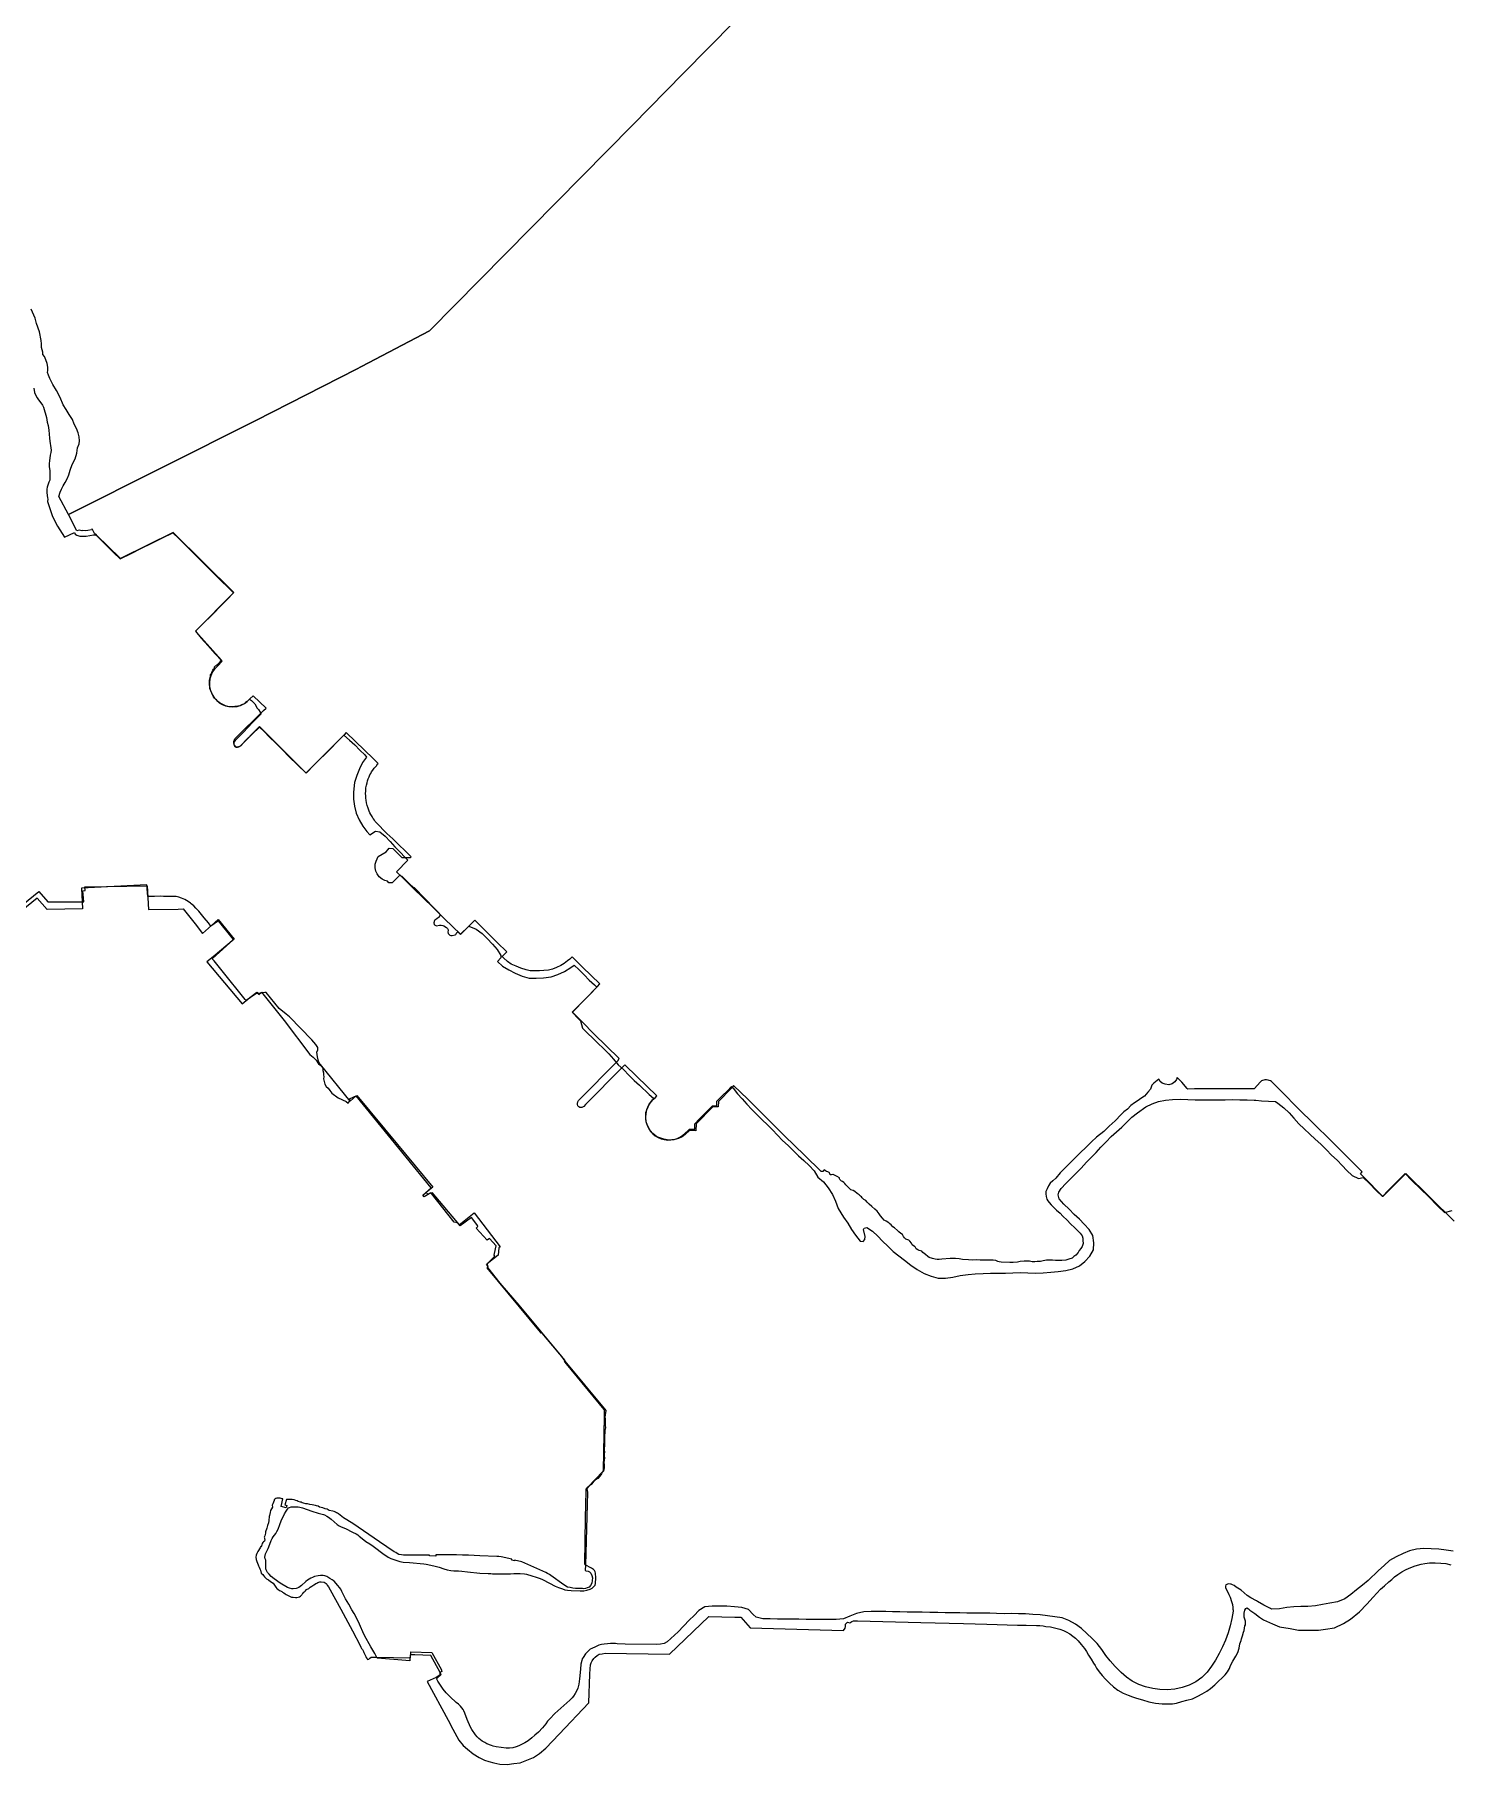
# Model space of a CAD drawing. Extents: x 0 to 800, y 146 to 730.
# Drawn here: x 420.9 to 466.1, y 493.8 to 549 of the extents above; entities that cross this region are included whole.
import ezdxf

# ---------------------------------------------------------------- set-up
doc = ezdxf.new("R2010")
doc.units = 0
doc.layers.get('0').update_dxf_attribs({"linetype": 'CONTINUOUS'})

msp = doc.modelspace()

# ---------------------------------------------------------------- linework, layer by layer
at = {"color": 1}
for points in [[(443.203125, 549.409375), (441.578125, 547.7625), (439.959375, 546.11875), (438.34375, 544.478125), (436.715625, 542.828125), (435.09375, 541.184375), (433.484375, 539.55), (431.3125, 538.415625), (431.15625, 538.33125), (427.94375, 536.6875), (421.9625, 533.69375), (421.6625, 534.26875)], [(466.178125, 511.14375), (464.6375, 512.66875), (463.90625, 511.9375), (463.2875, 512.55625), (463.1875, 512.653125), (463.240625, 512.71875), (462.84375, 513.125), (462.246875, 513.715625), (461.7, 514.246875), (461.209375, 514.734375), (460.665625, 515.284375), (460.353125, 515.6), (460.315625, 515.621875), (460.278125, 515.63125), (460.246875, 515.64375), (460.190625, 515.653125), (460.14375, 515.65), (460.103125, 515.64375), (460.059375, 515.634375), (460.028125, 515.621875), (460, 515.590625), (459.79375, 515.36875), (459.021875, 515.36875), (458.590625, 515.365625), (457.890625, 515.365625), (457.684375, 515.35625), (457.659375, 515.378125), (457.490625, 515.584375), (457.3375, 515.734375), (457.321875, 515.6625), (457.265625, 515.5875), (457.18125, 515.525), (457.071875, 515.496875), (456.959375, 515.515625), (456.8625, 515.546875), (456.796875, 515.60625), (456.759375, 515.678125), (456.6, 515.54375), (456.5375, 515.48125), (456.4875, 515.35625), (456.409375, 515.25625), (456.296875, 515.134375), (456.1875, 515.059375), (456.096875, 514.990625), (455.98125, 514.921875), (455.865625, 514.83125), (455.7625, 514.71875), (455.64375, 514.63125), (455.55, 514.54375), (455.3625, 514.35), (455.175, 514.171875), (455, 514.009375), (454.771875, 513.821875), (454.609375, 513.671875), (454.440625, 513.509375), (454.25, 513.321875), (454.0375, 513.1125), (453.75625, 512.83125), (453.6125, 512.690625), (453.465625, 512.51875), (453.371875, 512.4375), (453.290625, 512.359375), (453.2375, 512.275), (453.19375, 512.178125), (453.15, 512.096875), (453.15, 512.021875), (453.1625, 511.928125), (453.1875, 511.846875), (453.215625, 511.790625), (453.253125, 511.7375), (453.31875, 511.6625), (453.371875, 511.615625), (453.496875, 511.5), (453.609375, 511.396875), (453.69375, 511.303125), (453.828125, 511.178125), (453.94375, 511.059375), (454.078125, 510.934375), (454.165625, 510.85), (454.246875, 510.7625), (454.30625, 510.678125), (454.33125, 510.60625), (454.334375, 510.53125), (454.346875, 510.434375), (454.315625, 510.334375), (454.265625, 510.275), (454.2125, 510.209375), (454.18125, 510.14375), (454.10625, 510.065625), (454.046875, 510.01875), (453.990625, 509.9625), (453.884375, 509.9375), (453.784375, 509.90625), (453.6625, 509.890625), (453.5625, 509.8875), (453.45625, 509.890625), (453.36875, 509.896875), (453.28125, 509.9), (453.175, 509.896875), (453.06875, 509.88125), (452.984375, 509.8625), (452.878125, 509.859375), (452.8, 509.846875), (452.7125, 509.853125), (452.634375, 509.865625), (452.54375, 509.871875), (452.45625, 509.86875), (452.3375, 509.8625), (452.25, 509.840625), (452.1125, 509.83125), (452.003125, 509.821875), (451.73125, 509.840625), (451.665625, 509.85), (451.625, 509.8625), (451.553125, 509.890625), (451.475, 509.90625), (451.290625, 509.90625), (451.159375, 509.9), (451.059375, 509.9), (450.94375, 509.909375), (450.8125, 509.90625), (450.68125, 509.915625), (450.490625, 509.91875), (450.390625, 509.94375), (450.265625, 509.953125), (450.103125, 509.953125), (449.828125, 509.928125), (449.746875, 509.91875), (449.68125, 509.91875), (449.615625, 509.934375), (449.53125, 509.953125), (449.43125, 509.984375), (449.384375, 510.01875), (449.309375, 510.078125), (449.265625, 510.1125), (449.221875, 510.14375), (449.19375, 510.190625), (449.1125, 510.20625), (449.06875, 510.228125), (449.0125, 510.265625), (448.98125, 510.328125), (448.95625, 510.340625), (448.8875, 510.3875), (448.86875, 510.44375), (448.8125, 510.503125), (448.778125, 510.5375), (448.684375, 510.575), (448.6375, 510.6125), (448.6125, 510.659375), (448.575, 510.715625), (448.521875, 510.753125), (448.465625, 510.803125), (448.41875, 510.846875), (448.325, 510.928125), (448.26875, 510.965625), (448.2125, 511.028125), (448.178125, 511.059375), (448.140625, 511.096875), (448.059375, 511.140625), (447.99375, 511.18125), (447.9375, 511.24375), (447.878125, 511.31875), (447.83125, 511.378125), (447.765625, 511.4625), (447.690625, 511.53125), (447.603125, 511.6125), (447.515625, 511.690625), (447.484375, 511.71875), (447.45, 511.753125), (447.409375, 511.8), (447.346875, 511.840625), (447.29375, 511.8875), (447.26875, 511.925), (447.2375, 511.946875), (447.196875, 511.98125), (447.128125, 512.028125), (447.059375, 512.0875), (447, 512.121875), (446.93125, 512.14375), (446.88125, 512.2), (446.85625, 512.215625), (446.76875, 512.309375), (446.740625, 512.346875), (446.728125, 512.359375), (446.70625, 512.378125), (446.665625, 512.40625), (446.628125, 512.425), (446.596875, 512.453125), (446.578125, 512.475), (446.56875, 512.5), (446.565625, 512.528125), (446.496875, 512.565625), (446.446875, 512.59375), (446.36875, 512.63125), (446.35, 512.63125), (446.315625, 512.621875), (446.26875, 512.621875), (446.25625, 512.653125), (446.246875, 512.690625), (446.2375, 512.696875), (446.19375, 512.71875), (446.153125, 512.734375), (446.121875, 512.75625), (446.078125, 512.78125), (446.03125, 512.734375), (445.9875, 512.725), (445.45, 513.246875), (444.8125, 513.865625), (444.35, 514.33125), (443.646875, 515.040625), (443.190625, 515.478125), (443.11875, 515.39375), (442.703125, 514.96875), (442.69375, 514.79375), (442.53125, 514.790625), (441.990625, 514.246875), (441.9875, 514.028125), (441.784375, 514.040625), (441.64375, 513.9125), (441.546875, 513.8375), (441.428125, 513.784375), (441.309375, 513.746875), (441.121875, 513.734375), (440.9625, 513.7625), (440.83125, 513.8), (440.740625, 513.840625), (440.615625, 513.940625), (440.528125, 514.0375), (440.46875, 514.140625), (440.421875, 514.2375), (440.3875, 514.39375), (440.390625, 514.53125), (440.390625, 514.6125), (440.421875, 514.696875), (440.459375, 514.79375), (440.5, 514.878125), (440.55, 514.940625), (440.60625, 515.015625), (440.7, 515.09375), (440.7375, 515.14375), (440.096875, 515.765625), (439.721875, 516.134375), (439.634375, 516.046875), (438.465625, 514.86875), (438.4125, 514.809375), (438.346875, 514.775), (438.2875, 514.771875), (438.253125, 514.79375), (438.215625, 514.828125), (438.203125, 514.865625), (438.209375, 514.903125), (438.21875, 514.95), (438.240625, 514.990625), (439.496875, 516.265625), (439.534375, 516.3375), (438.73125, 517.121875), (438.36875, 517.490625), (438.05, 517.81875), (438.846875, 518.6375), (438.921875, 518.71875), (438.371875, 519.246875), (438.040625, 519.58125), (437.96875, 519.509375), (437.890625, 519.45), (437.78125, 519.365625), (437.678125, 519.303125), (437.5375, 519.24375), (437.409375, 519.1875), (437.278125, 519.15625), (437.134375, 519.140625), (436.99375, 519.128125), (436.85, 519.128125), (436.696875, 519.1375), (436.565625, 519.16875), (436.4, 519.215625), (436.246875, 519.28125), (436.096875, 519.35), (435.975, 519.434375), (435.846875, 519.54375), (435.803125, 519.590625), (435.95, 519.734375), (435.64375, 520.0375), (435.29375, 520.3875), (434.93125, 520.753125), (434.7375, 520.5625), (434.478125, 520.3), (433.9625, 520.790625), (433.0125, 521.78125), (432.971875, 521.790625), (432.85, 521.90625), (432.61875, 522.140625), (432.55625, 522.159375), (432.528125, 522.178125), (432.29375, 521.940625), (432.190625, 521.94375), (432.146875, 521.990625), (432.0625, 522.01875), (431.975, 522.053125), (431.878125, 522.13125), (431.815625, 522.225), (431.775, 522.315625), (431.753125, 522.421875), (431.753125, 522.5375), (431.78125, 522.63125), (431.85, 522.778125), (432.1, 522.93125), (432.15625, 522.990625), (432.203125, 523.04375), (432.315625, 523.0375), (432.6, 522.753125), (432.875, 522.75), (432.903125, 522.771875), (432.3125, 523.34375), (432.128125, 523.51875), (432.003125, 523.63125), (431.9, 523.75), (431.79375, 523.85625), (431.753125, 523.89375), (431.734375, 523.9375), (431.703125, 523.978125), (431.678125, 524), (431.653125, 524.053125), (431.61875, 524.11875), (431.58125, 524.16875), (431.565625, 524.23125), (431.53125, 524.31875), (431.5, 524.403125), (431.475, 524.496875), (431.46875, 524.58125), (431.453125, 524.646875), (431.45, 524.721875), (431.446875, 524.78125), (431.453125, 524.871875), (431.459375, 524.975), (431.475, 525.053125), (431.49375, 525.128125), (431.509375, 525.19375), (431.53125, 525.2625), (431.5625, 525.325), (431.584375, 525.38125), (431.6125, 525.428125), (431.63125, 525.478125), (431.68125, 525.534375), (431.696875, 525.571875), (431.715625, 525.6), (431.7625, 525.640625), (431.803125, 525.684375), (431.81875, 525.721875), (431.85, 525.74375), (431.7, 525.89375), (430.825, 526.734375), (430.759375, 526.665625), (429.55, 525.446875), (429.534375, 525.459375), (428.059375, 526.93125), (427.996875, 526.865625), (427.5125, 526.3625), (427.49375, 526.34375), (427.46875, 526.315625), (427.425, 526.2875), (427.390625, 526.278125), (427.325, 526.271875), (427.2875, 526.2875), (427.259375, 526.325), (427.25, 526.353125), (427.24375, 526.39375), (427.240625, 526.446875), (427.259375, 526.503125), (427.278125, 526.53125), (428.1875, 527.4375), (428.278125, 527.515625), (427.859375, 527.909375), (427.75, 527.80625), (427.7125, 527.76875), (427.66875, 527.721875), (427.6125, 527.690625), (427.56875, 527.646875), (427.49375, 527.61875), (427.440625, 527.590625), (427.36875, 527.578125), (427.278125, 527.5625), (427.209375, 527.559375), (427.14375, 527.559375), (427.053125, 527.56875), (426.98125, 527.5875), (426.9125, 527.615625), (426.865625, 527.6375), (426.80625, 527.66875), (426.771875, 527.696875), (426.728125, 527.73125), (426.690625, 527.778125), (426.659375, 527.8), (426.625, 527.834375), (426.590625, 527.875), (426.571875, 527.921875), (426.553125, 527.975), (426.525, 528.025), (426.509375, 528.06875), (426.48125, 528.134375), (426.471875, 528.2), (426.46875, 528.25625), (426.465625, 528.325), (426.46875, 528.38125), (426.46875, 528.409375), (426.471875, 528.45), (426.484375, 528.496875), (426.496875, 528.534375), (426.503125, 528.5875), (426.525, 528.625), (426.546875, 528.684375), (426.575, 528.721875), (426.596875, 528.759375), (426.625, 528.79375), (426.63125, 528.828125), (426.6625, 528.8625), (426.68125, 528.875), (426.703125, 528.89375), (426.728125, 528.91875), (426.753125, 528.9375), (426.790625, 528.975), (426.803125, 528.996875), (426.83125, 529.025), (426.853125, 529.04375), (426.021875, 529.965625), (427.240625, 531.2), (425.303125, 533.115625), (423.66875, 532.3125), (423.646875, 532.296875), (423.634375, 532.284375), (423.61875, 532.29375), (423.609375, 532.30625), (422.865625, 533.0375), (422.796875, 533.090625), (422.725, 533.23125), (422.715625, 533.221875), (422.703125, 533.203125), (422.584375, 533.18125), (422.50625, 533.175), (422.428125, 533.18125), (422.39375, 533.175), (422.309375, 533.19375), (422.2375, 533.175), (421.9625, 533.69375), (427.94375, 536.6875), (431.15625, 538.33125), (431.3125, 538.415625), (433.484375, 539.55), (435.09375, 541.184375), (436.715625, 542.828125), (438.34375, 544.478125), (439.959375, 546.11875), (441.578125, 547.7625), (443.203125, 549.409375)], [(421.6625, 534.26875), (421.703125, 534.409375), (421.746875, 534.5), (421.8, 534.603125), (421.865625, 534.7125), (421.925, 534.834375), (421.975, 534.9625), (422.025, 535.10625), (422.084375, 535.2875), (422.178125, 535.465625), (422.234375, 535.653125), (422.259375, 535.821875), (422.30625, 535.946875), (422.321875, 536.046875), (422.303125, 536.171875), (422.275, 536.29375), (422.225, 536.434375), (422.146875, 536.575), (422.09375, 536.728125), (421.99375, 536.88125), (421.896875, 537.040625), (421.8, 537.190625), (421.703125, 537.425), (421.5875, 537.653125), (421.46875, 537.840625), (421.375, 538.03125), (421.325, 538.14375), (421.296875, 538.225), (421.303125, 538.290625), (421.3125, 538.39375), (421.290625, 538.509375), (421.24375, 538.63125), (421.2, 538.734375), (421.146875, 538.79375), (421.146875, 538.875), (421.10625, 539.01875), (421.103125, 539.140625), (421.096875, 539.246875), (421.040625, 539.525), (420.95, 539.784375), (420.903125, 539.959375), (420.778125, 540.246875)], [(419.478125, 520.425), (421.025, 521.66875), (421.303125, 521.33125), (422.453125, 521.3375), (422.425, 521.684375), (422.496875, 521.69375), (422.490625, 521.809375), (422.534375, 521.815625), (424.478125, 521.84375), (424.515625, 521.090625), (425.465625, 521.103125), (425.625, 521.109375), (426.009375, 520.6375), (426.246875, 520.328125), (426.525, 520.58125), (426.740625, 520.771875), (427.25625, 520.146875), (426.5875, 519.58125), (426.384375, 519.415625), (427.509375, 518.08125), (427.75, 518.284375), (427.971875, 518.453125), (428.0375, 518.378125), (428.128125, 518.45), (428.84375, 517.553125), (429.665625, 516.459375), (429.71875, 516.425), (429.778125, 516.375), (429.875, 516.284375), (429.94375, 516.16875), (430.015625, 516.1125), (430.084375, 516.028125), (430.0875, 515.953125), (430.103125, 515.878125), (430.1, 515.809375), (430.109375, 515.746875), (430.10625, 515.6875), (430.15, 515.51875), (430.184375, 515.44375), (430.253125, 515.384375), (430.303125, 515.31875), (430.365625, 515.225), (430.571875, 515.078125), (430.825, 514.959375), (430.8875, 514.90625), (430.95, 515), (430.93125, 515.04375), (431.16875, 515.15), (432.465625, 513.596875), (433.5875, 512.228125), (433.384375, 512.059375), (433.43125, 512.003125), (433.55625, 512.05625), (434.4375, 511.03125), (434.90625, 511.409375), (435.7375, 510.33125), (435.7, 510.29375), (435.68125, 510.059375), (435.321875, 509.784375), (435.3375, 509.725), (435.334375, 509.6625), (435.734375, 509.171875), (436.334375, 508.4625), (437.7, 506.825), (437.8, 506.675), (439.1125, 505.10625), (439.08125, 504.896875), (439.0875, 504.853125), (439.0875, 504.634375), (439.1, 504.55625), (439.08125, 504.4625), (439.08125, 504.36875), (439.075, 504.325), (439.06875, 504.21875), (439.06875, 504.1125), (439.075, 504), (439.0625, 503.871875), (439.06875, 503.76875), (439.0625, 503.71875), (439.0625, 503.671875), (439.075, 503.5875), (439.0625, 503.528125), (439.04375, 503.4375), (439.0625, 503.38125), (439.0625, 503.284375), (439.05, 503.2125), (439.0375, 503.171875), (439, 503.125), (438.971875, 503.084375), (438.915625, 503.0125), (438.853125, 502.9375), (438.784375, 502.890625), (438.709375, 502.821875), (438.640625, 502.746875), (438.5875, 502.7), (438.503125, 502.60625), (438.525, 502.49375), (438.4625, 500.171875), (438.453125, 500.009375), (438.475, 499.99375), (438.546875, 499.975), (438.590625, 499.953125), (438.6375, 499.909375), (438.66875, 499.840625), (438.684375, 499.76875), (438.68125, 499.675), (438.66875, 499.6), (438.628125, 499.515625), (438.58125, 499.465625), (438.515625, 499.44375), (438.4625, 499.428125), (438.40625, 499.41875), (438.36875, 499.428125), (438.309375, 499.425), (438.246875, 499.425), (438.140625, 499.428125), (438.0625, 499.4375), (437.971875, 499.453125), (437.89375, 499.465625), (437.771875, 499.540625), (437.35625, 499.840625), (437.3125, 499.86875), (437.25625, 499.9), (437.203125, 499.934375), (437.103125, 499.975), (436.428125, 500.278125), (436.2, 500.33125), (436.19375, 500.303125), (436.109375, 500.325), (436.109375, 500.359375), (435.775, 500.434375), (435.703125, 500.44375), (435.63125, 500.44375), (435.09375, 500.471875), (434.734375, 500.490625), (434.54375, 500.49375), (434.34375, 500.5), (433.684375, 500.5), (433.684375, 500.45625), (433.4875, 500.4625), (433.484375, 500.4875), (432.659375, 500.49375), (432.590625, 500.496875), (432.509375, 500.5125), (432.45625, 500.54375), (432.409375, 500.56875), (432.35625, 500.6), (431.890625, 500.909375), (431.0375, 501.503125), (430.746875, 501.684375), (430.58125, 501.803125), (430.553125, 501.825), (430.51875, 501.840625), (430.490625, 501.8625), (430.440625, 501.878125), (430.403125, 501.896875), (430.2875, 501.91875), (430.225, 501.95625), (430.159375, 501.971875), (430.0875, 501.99375), (429.978125, 502.025), (429.934375, 502.046875), (429.878125, 502.059375), (429.84375, 502.06875), (429.796875, 502.084375), (429.746875, 502.096875), (429.671875, 502.10625), (429.59375, 502.125), (429.5375, 502.128125), (429.46875, 502.146875), (429.428125, 502.1625), (429.39375, 502.175), (429.36875, 502.184375), (429.296875, 502.203125), (429.2625, 502.21875), (429.225, 502.23125), (429.171875, 502.25), (429.1, 502.265625), (429.05, 502.265625), (428.95, 502.26875), (428.91875, 502.26875), (428.865625, 502.096875), (428.934375, 502.078125), (428.9125, 502), (428.75, 502.0375), (428.809375, 502.284375), (428.784375, 502.2875), (428.71875, 502.303125), (428.615625, 502.303125), (428.5875, 502.29375), (428.55, 502.275), (428.534375, 502.259375), (428.528125, 502.23125), (428.509375, 502.184375), (428.4875, 502.125), (428.46875, 502.08125), (428.471875, 502.01875), (428.44375, 501.9625), (428.415625, 501.915625), (428.40625, 501.853125), (428.384375, 501.75), (428.375, 501.721875), (428.359375, 501.596875), (428.353125, 501.521875), (428.315625, 501.4375), (428.290625, 501.353125), (428.25, 501.228125), (428.25, 501.19375), (428.246875, 501.153125), (428.234375, 501.109375), (428.209375, 501.059375), (428.21875, 501.040625), (428.221875, 501.0125), (428.234375, 500.984375), (428.21875, 500.9375), (428.184375, 500.915625), (428.165625, 500.890625), (428.14375, 500.8625), (428.140625, 500.821875), (428.128125, 500.7875), (428.10625, 500.75), (428.090625, 500.75), (428.08125, 500.721875), (428.0625, 500.69375), (428.03125, 500.6375), (428.0125, 500.60625), (427.978125, 500.5375), (427.953125, 500.49375), (427.95, 500.425), (427.959375, 500.35), (427.98125, 500.2875), (428.003125, 500.23125), (428.015625, 500.184375), (428.03125, 500.146875), (428.05, 500.109375), (428.071875, 500.053125), (428.090625, 500.009375), (428.1125, 499.91875), (428.171875, 499.86875), (428.1875, 499.840625), (428.225, 499.79375), (428.259375, 499.75625), (428.2875, 499.7375), (428.353125, 499.7), (428.409375, 499.653125), (428.49375, 499.590625), (428.5375, 499.534375), (428.584375, 499.465625), (428.615625, 499.425), (428.64375, 499.40625), (428.7, 499.3625), (428.734375, 499.35), (428.775, 499.325), (428.8, 499.30625), (428.834375, 499.284375), (428.878125, 499.25625), (428.915625, 499.2375), (428.959375, 499.209375), (428.996875, 499.19375), (429.0375, 499.171875), (429.084375, 499.153125), (429.13125, 499.146875), (429.209375, 499.134375), (429.253125, 499.1375), (429.29375, 499.14375), (429.334375, 499.1625), (429.365625, 499.18125), (429.3875, 499.2), (429.415625, 499.221875), (429.425, 499.246875), (429.446875, 499.26875), (429.475, 499.303125), (429.49375, 499.321875), (429.53125, 499.35), (429.565625, 499.390625), (429.6375, 499.428125), (429.675, 499.46875), (429.734375, 499.503125), (429.8, 499.54375), (429.81875, 499.553125), (429.8625, 499.58125), (429.890625, 499.596875), (429.928125, 499.615625), (429.959375, 499.628125), (429.984375, 499.634375), (430.034375, 499.634375), (430.121875, 499.625), (430.153125, 499.609375), (430.19375, 499.5875), (430.209375, 499.5625), (430.225, 499.53125), (430.265625, 499.478125), (430.31875, 499.38125), (430.65625, 498.765625), (431.028125, 498.071875), (431.275, 497.609375), (431.3, 497.553125), (431.31875, 497.515625), (431.34375, 497.48125), (431.35625, 497.453125), (431.378125, 497.415625), (431.390625, 497.38125), (431.4125, 497.34375), (431.4375, 497.303125), (431.453125, 497.25625), (431.46875, 497.21875), (431.49375, 497.18125), (431.5125, 497.1625), (431.546875, 497.175), (431.58125, 497.2), (431.628125, 497.23125), (431.790625, 497.23125), (432.884375, 497.209375), (432.8875, 497.4), (433.55625, 497.38125), (433.86875, 496.83125), (433.871875, 496.80625), (433.875, 496.778125), (433.8125, 496.740625), (433.8125, 496.69375), (433.80625, 496.665625), (433.7875, 496.6375), (433.703125, 496.590625), (433.415625, 496.453125), (434.078125, 495.221875), (434.228125, 494.9375), (434.425, 494.5875), (434.5625, 494.41875), (434.7, 494.29375), (434.875, 494.153125), (435.075, 494.03125), (435.240625, 493.95), (435.378125, 493.9), (435.540625, 493.859375), (435.734375, 493.821875), (435.959375, 493.8125), (436.178125, 493.8375), (436.378125, 493.865625), (436.590625, 493.946875), (436.8, 494.03125), (436.996875, 494.165625), (437.196875, 494.33125), (437.61875, 494.778125), (438.575, 495.778125), (438.60625, 496.69375), (438.609375, 496.859375), (438.625, 496.984375), (438.64375, 497.05), (438.678125, 497.11875), (438.728125, 497.190625), (438.771875, 497.2375), (438.834375, 497.2875), (438.896875, 497.325), (438.990625, 497.34375), (439.09375, 497.3625), (441.14375, 497.33125), (442.39375, 498.53125), (443.23125, 498.509375), (443.421875, 498.50625), (443.721875, 498.171875), (446.69375, 498.08125), (446.753125, 498.15625), (446.759375, 498.209375), (446.759375, 498.284375), (446.828125, 498.353125), (446.9, 498.33125), (446.965625, 498.36875), (447.0125, 498.390625), (447.1375, 498.396875), (449.1625, 498.34375), (450.528125, 498.30625), (451.265625, 498.2875), (452.24375, 498.259375), (452.525, 498.25625), (452.85625, 498.240625), (452.95625, 498.240625), (453.065625, 498.2375), (453.153125, 498.2125), (453.3, 498.203125), (453.428125, 498.171875), (453.465625, 498.15625), (453.59375, 498.125), (453.7125, 498.0875), (453.796875, 498.040625), (453.9125, 497.978125), (454.009375, 497.9), (454.09375, 497.840625), (454.1875, 497.75), (454.275, 497.6375), (454.38125, 497.515625), (454.44375, 497.415625), (454.515625, 497.296875), (454.59375, 497.171875), (454.671875, 497.04375), (454.725, 496.965625), (454.76875, 496.8875), (454.85, 496.76875), (454.94375, 496.646875), (455.059375, 496.53125), (455.184375, 496.409375), (455.3125, 496.2875), (455.453125, 496.18125), (455.61875, 496.08125), (455.78125, 496.021875), (455.915625, 495.965625), (456.04375, 495.921875), (456.23125, 495.86875), (456.4375, 495.80625), (456.646875, 495.765625), (456.8625, 495.746875), (457.040625, 495.746875), (457.190625, 495.75), (457.325, 495.76875), (457.490625, 495.815625), (457.646875, 495.8625), (457.83125, 495.90625), (458.003125, 495.99375), (458.14375, 496.0625), (458.290625, 496.146875), (458.40625, 496.2375), (458.540625, 496.35), (458.6625, 496.46875), (458.78125, 496.578125), (458.875, 496.665625), (458.94375, 496.765625), (459.015625, 496.871875), (459.046875, 496.96875), (459.121875, 497.109375), (459.209375, 497.265625), (459.275, 497.378125), (459.31875, 497.521875), (459.34375, 497.65625), (459.384375, 497.76875), (459.396875, 497.821875), (459.421875, 497.91875), (459.4625, 498.034375), (459.475, 498.08125), (459.50625, 498.23125), (459.51875, 498.26875), (459.51875, 498.378125), (459.503125, 498.44375), (459.478125, 498.5125), (459.484375, 498.6375), (459.5, 498.73125), (459.528125, 498.784375), (459.56875, 498.803125), (459.615625, 498.778125), (459.659375, 498.7375), (459.725, 498.69375), (459.815625, 498.625), (459.965625, 498.515625), (460.096875, 498.428125), (460.384375, 498.29375), (460.609375, 498.2), (460.95, 498.146875), (461.2125, 498.1), (461.525, 498.096875), (461.853125, 498.1), (462.078125, 498.125), (462.3625, 498.175), (462.646875, 498.303125), (462.871875, 498.446875), (463.15625, 498.684375), (463.39375, 498.928125), (463.590625, 499.14375), (463.834375, 499.4), (463.95625, 499.5125), (464.1, 499.6375), (464.19375, 499.7125), (464.278125, 499.79375), (464.3875, 499.86875), (464.50625, 499.953125), (464.625, 500.015625), (464.746875, 500.071875), (464.934375, 500.146875), (465.128125, 500.2), (465.240625, 500.221875), (465.396875, 500.240625), (465.575, 500.240625), (465.753125, 500.2375), (465.915625, 500.21875), (466.06875, 500.18125)]]:
    msp.add_lwpolyline(points, dxfattribs=at)
at = {"color": 3}
for points in [[(420.85625, 537.721875), (420.8875, 537.590625), (420.91875, 537.50625), (420.96875, 537.415625), (421.009375, 537.35), (421.08125, 537.259375), (421.140625, 537.178125), (421.16875, 537.121875), (421.2625, 536.790625), (421.290625, 536.6375), (421.31875, 536.5375), (421.340625, 536.384375), (421.353125, 536.25625), (421.359375, 536.13125), (421.36875, 536.03125), (421.40625, 535.825), (421.4125, 535.746875), (421.40625, 535.671875), (421.3875, 535.590625), (421.35625, 535.409375), (421.35, 535.321875), (421.353125, 535.225), (421.36875, 535.090625), (421.375, 534.90625), (421.36875, 534.7875), (421.340625, 534.721875), (421.290625, 534.56875), (421.275, 534.5), (421.271875, 534.45625), (421.275, 534.384375), (421.3, 534.221875), (421.303125, 534.178125), (421.3, 534.109375), (421.453125, 533.634375), (421.61875, 533.31875), (421.8375, 532.965625), (422.15625, 533.11875), (422.184375, 533.065625), (422.2375, 533.03125), (422.325, 533.003125), (422.415625, 533), (422.534375, 533.003125), (422.653125, 533.028125), (422.765625, 533.04375), (422.821875, 533.046875), (422.8625, 533.025), (423.0125, 532.871875), (423.215625, 532.671875), (423.415625, 532.471875), (423.615625, 532.28125), (423.965625, 532.453125), (424.278125, 532.609375), (424.63125, 532.78125), (424.971875, 532.95), (425.3, 533.1125), (425.503125, 532.915625), (425.7125, 532.7), (425.921875, 532.490625), (426.184375, 532.23125), (426.425, 531.990625), (426.66875, 531.75), (426.8625, 531.553125), (427.0375, 531.384375), (427.228125, 531.190625), (427.034375, 530.984375), (426.809375, 530.759375), (426.603125, 530.55), (426.190625, 530.1375), (426.021875, 529.965625), (426.203125, 529.74375), (426.421875, 529.503125), (426.640625, 529.259375), (426.865625, 529.009375), (426.728125, 528.86875), (426.621875, 528.753125), (426.565625, 528.66875), (426.509375, 528.55), (426.48125, 528.45), (426.4625, 528.328125), (426.46875, 528.209375), (426.5, 528.075), (426.55625, 527.946875), (426.625, 527.83125), (426.70625, 527.74375), (426.775, 527.68125), (426.871875, 527.63125), (426.978125, 527.5875), (427.0875, 527.5625), (427.2125, 527.553125), (427.353125, 527.571875), (427.478125, 527.609375), (427.5875, 527.6625), (427.671875, 527.728125), (427.746875, 527.796875), (427.803125, 527.7625), (427.859375, 527.70625), (427.9125, 527.646875), (427.95625, 527.575), (427.98125, 527.528125), (428.025, 527.46875), (428.084375, 527.384375), (428.11875, 527.334375), (427.96875, 527.184375), (427.840625, 527.053125), (427.7, 526.909375), (427.5375, 526.740625), (427.38125, 526.58125), (427.2875, 526.48125), (427.253125, 526.44375), (427.24375, 526.403125), (427.24375, 526.3625), (427.259375, 526.31875), (427.2875, 526.2875), (427.31875, 526.271875), (427.3625, 526.265625), (427.403125, 526.275), (427.440625, 526.296875), (427.496875, 526.35), (427.65, 526.509375), (427.828125, 526.6875), (428.0625, 526.9125), (428.20625, 526.765625), (428.378125, 526.590625), (428.578125, 526.39375), (428.790625, 526.184375), (429, 525.971875), (429.275, 525.703125), (429.55, 525.440625), (429.821875, 525.715625), (430.3125, 526.20625), (430.5625, 526.465625), (430.753125, 526.653125), (430.93125, 526.490625), (431.10625, 526.34375), (431.259375, 526.16875), (431.41875, 526.021875), (431.475, 525.953125), (431.35, 525.78125), (431.25625, 525.575), (431.16875, 525.3625), (431.09375, 525.140625), (431.05625, 524.83125), (431.065625, 524.609375), (431.09375, 524.3875), (431.146875, 524.165625), (431.24375, 523.946875), (431.35625, 523.75), (431.4875, 523.575), (431.5875, 523.46875), (431.7625, 523.590625), (431.896875, 523.565625), (432.075, 523.428125), (432.228125, 523.259375), (432.38125, 523.09375), (432.546875, 522.91875), (432.696875, 522.759375), (432.79375, 522.665625), (432.428125, 522.296875), (432.609375, 522.121875), (432.9625, 521.775), (433.28125, 521.4625), (433.6, 521.153125), (433.815625, 520.940625), (433.8125, 520.89375), (433.796875, 520.85), (433.778125, 520.83125), (433.715625, 520.796875), (433.659375, 520.75), (433.64375, 520.734375), (433.625, 520.6625), (433.634375, 520.615625), (433.646875, 520.596875), (433.684375, 520.575), (433.709375, 520.571875), (433.8, 520.59375), (433.853125, 520.59375), (433.90625, 520.584375), (433.946875, 520.56875), (434.025, 520.51875), (434.059375, 520.484375), (434.084375, 520.440625), (434.084375, 520.41875), (434.075, 520.375), (434.084375, 520.325), (434.103125, 520.303125), (434.1375, 520.275), (434.165625, 520.2625), (434.190625, 520.25625), (434.2125, 520.25625), (434.30625, 520.284375), (434.325, 520.296875), (434.359375, 520.353125), (434.39375, 520.371875), (434.475, 520.296875), (434.7375, 520.55625), (434.971875, 520.459375), (435.165625, 520.325), (435.325, 520.1625), (435.49375, 519.984375), (435.65, 519.81875), (435.7625, 519.621875), (435.759375, 519.546875), (435.65625, 519.434375), (435.815625, 519.284375), (436.015625, 519.1625), (436.21875, 519.05625), (436.4375, 518.965625), (436.665625, 518.903125), (436.89375, 518.89375), (437.125, 518.90625), (437.36875, 518.940625), (437.584375, 519.015625), (437.796875, 519.10625), (437.99375, 519.240625), (438.096875, 519.31875), (438.2625, 519.16875), (438.41875, 519.00625), (438.584375, 518.8375), (438.753125, 518.684375), (438.825, 518.615625), (438.5875, 518.36875), (438.325, 518.103125), (438.0375, 517.809375), (438.24375, 517.6), (438.303125, 517.534375), (438.36875, 517.30625), (438.525, 517.14375), (438.696875, 516.984375), (438.859375, 516.828125), (439.0375, 516.65625), (439.203125, 516.4875), (439.35625, 516.3125), (439.50625, 516.1375), (439.684375, 515.978125), (439.84375, 515.80625), (440.015625, 515.634375), (440.184375, 515.484375), (440.49375, 515.1875), (440.634375, 515.06875), (440.60625, 515.01875), (440.51875, 514.915625), (440.465625, 514.828125), (440.4125, 514.7), (440.384375, 514.58125), (440.378125, 514.453125), (440.390625, 514.328125), (440.43125, 514.20625), (440.478125, 514.109375), (440.5375, 514.009375), (440.615625, 513.93125), (440.6875, 513.871875), (440.78125, 513.8125), (440.878125, 513.771875), (440.975, 513.75), (441.0875, 513.734375), (441.184375, 513.740625), (441.2875, 513.75625), (441.3875, 513.78125), (441.478125, 513.828125), (441.5625, 513.88125), (441.646875, 513.95), (441.734375, 514.040625), (441.778125, 514.08125), (441.95, 514.078125), (441.946875, 514.253125), (442.1, 514.4125), (442.290625, 514.60625), (442.515625, 514.828125), (442.65625, 514.83125), (442.65625, 514.975), (442.828125, 515.146875), (442.990625, 515.30625), (443.121875, 515.4375), (443.175, 515.3875), (443.309375, 515.20625), (443.4625, 515.05), (443.609375, 514.88125), (443.765625, 514.70625), (443.9375, 514.534375), (444.103125, 514.375), (444.26875, 514.221875), (444.428125, 514.05625), (444.590625, 513.884375), (444.753125, 513.715625), (444.928125, 513.55625), (445.259375, 513.225), (445.425, 513.078125), (445.596875, 512.921875), (445.75625, 512.753125), (445.878125, 512.55), (446.0625, 512.403125), (446.203125, 512.2125), (446.340625, 511.996875), (446.44375, 511.78125), (446.528125, 511.546875), (446.696875, 511.275), (446.83125, 511.084375), (446.953125, 510.88125), (447.08125, 510.69375), (447.23125, 510.50625), (447.328125, 510.49375), (447.378125, 510.5625), (447.3875, 510.653125), (447.3375, 510.878125), (447.35625, 510.91875), (447.4375, 510.94375), (447.61875, 510.821875), (447.7875, 510.66875), (447.940625, 510.503125), (448.10625, 510.346875), (448.28125, 510.18125), (448.4625, 510.0375), (448.646875, 509.9), (448.846875, 509.7375), (449.046875, 509.603125), (449.265625, 509.471875), (449.4875, 509.3875), (449.7125, 509.33125), (449.95, 509.325), (450.18125, 509.359375), (450.41875, 509.415625), (450.671875, 509.44375), (450.89375, 509.465625), (451.146875, 509.478125), (451.3875, 509.484375), (451.628125, 509.4875), (451.865625, 509.490625), (452.1, 509.496875), (452.34375, 509.503125), (452.58125, 509.496875), (452.828125, 509.484375), (453.06875, 509.496875), (453.30625, 509.515625), (453.546875, 509.540625), (453.79375, 509.56875), (454.015625, 509.621875), (454.225, 509.721875), (454.4, 509.859375), (454.559375, 510.025), (454.671875, 510.23125), (454.684375, 510.453125), (454.646875, 510.6875), (454.534375, 510.884375), (454.378125, 511.05), (454.221875, 511.20625), (454.053125, 511.3625), (453.89375, 511.525), (453.721875, 511.6875), (453.578125, 511.859375), (453.546875, 511.984375), (453.5625, 512.071875), (453.640625, 512.184375), (453.79375, 512.346875), (453.953125, 512.509375), (454.121875, 512.675), (454.278125, 512.8375), (454.44375, 513.025), (454.603125, 513.178125), (454.759375, 513.334375), (454.909375, 513.50625), (455.078125, 513.678125), (455.2375, 513.84375), (455.403125, 513.99375), (455.575, 514.15), (455.73125, 514.303125), (455.9, 514.4625), (456.078125, 514.60625), (456.3375, 514.790625), (456.546875, 514.89375), (456.746875, 514.96875), (456.96875, 515.009375), (457.196875, 515.028125), (457.44375, 515.034375), (457.678125, 515.03125), (457.91875, 515.021875), (458.15625, 515.015625), (458.396875, 515.015625), (458.646875, 515.01875), (458.86875, 515.021875), (459.1125, 515.028125), (459.34375, 515.015625), (459.571875, 515.015625), (459.8, 515.00625), (459.853125, 515.003125), (460.028125, 514.9875), (460.25625, 514.975), (460.475, 514.959375), (460.55625, 514.909375), (460.740625, 514.75625), (460.9125, 514.596875), (461.06875, 514.43125), (461.225, 514.25625), (461.39375, 514.09375), (461.575, 513.91875), (461.75, 513.765625), (461.925, 513.603125), (462.103125, 513.41875), (462.26875, 513.253125), (462.44375, 513.0875), (462.60625, 512.921875), (462.75625, 512.765625), (462.921875, 512.6), (463.125, 512.50625), (463.278125, 512.54375), (463.478125, 512.34375), (463.684375, 512.134375), (463.890625, 511.934375), (464.084375, 512.134375), (464.259375, 512.309375), (464.434375, 512.4875), (464.6125, 512.665625), (464.834375, 512.44375), (465.103125, 512.178125), (465.359375, 511.928125), (465.6625, 511.625), (465.86875, 511.425), (466.1125, 511.48125)], [(466.14375, 500.61875), (465.921875, 500.653125), (465.690625, 500.675), (465.446875, 500.690625), (465.2125, 500.696875), (464.978125, 500.678125), (464.759375, 500.625), (464.553125, 500.540625), (464.334375, 500.4375), (464.121875, 500.315625), (463.94375, 500.159375), (463.76875, 500.003125), (463.4375, 499.684375), (463.25625, 499.53125), (463.06875, 499.384375), (462.88125, 499.234375), (462.6875, 499.1), (462.453125, 499.003125), (462.215625, 498.95625), (461.98125, 498.91875), (461.75625, 498.875), (461.515625, 498.853125), (461.2875, 498.85), (461.0625, 498.84375), (460.8375, 498.81875), (460.603125, 498.78125), (460.35625, 498.765625), (460.315625, 498.784375), (460.10625, 498.89375), (459.909375, 499.0125), (459.878125, 499.028125), (459.69375, 499.125), (459.578125, 499.2), (459.384375, 499.36875), (459.221875, 499.46875), (459.15625, 499.51875), (459.1125, 499.54375), (459.06875, 499.559375), (459.040625, 499.565625), (458.9875, 499.56875), (458.94375, 499.5625), (458.921875, 499.55625), (458.9, 499.540625), (458.88125, 499.5), (458.884375, 499.453125), (458.99375, 499.234375), (459.028125, 499.153125), (459.075, 499.0125), (459.10625, 498.909375), (459.121875, 498.821875), (459.121875, 498.75625), (459.13125, 498.740625), (459.125, 498.7), (459.08125, 498.46875), (459.028125, 498.234375), (458.971875, 498.009375), (458.8875, 497.78125), (458.790625, 497.56875), (458.678125, 497.35625), (458.565625, 497.140625), (458.4375, 496.946875), (458.296875, 496.75625), (458.125, 496.584375), (457.940625, 496.44375), (457.728125, 496.340625), (457.5, 496.26875), (457.26875, 496.215625), (457.028125, 496.19375), (456.79375, 496.20625), (456.5625, 496.23125), (456.33125, 496.284375), (456.11875, 496.3625), (455.909375, 496.46875), (455.721875, 496.59375), (455.55625, 496.75), (455.3625, 496.934375), (455.209375, 497.1125), (455.065625, 497.284375), (454.934375, 497.48125), (454.79375, 497.66875), (454.625, 497.83125), (454.4625, 497.99375), (454.290625, 498.153125), (454.09375, 498.290625), (453.884375, 498.403125), (453.671875, 498.490625), (453.4375, 498.525), (453.209375, 498.55), (452.975, 498.584375), (452.740625, 498.6), (452.5, 498.6125), (452.278125, 498.61875), (452.046875, 498.625), (451.81875, 498.621875), (451.575, 498.63125), (451.3625, 498.640625), (451.121875, 498.640625), (450.628125, 498.634375), (450.403125, 498.64375), (450.159375, 498.64375), (449.940625, 498.653125), (449.703125, 498.659375), (449.45, 498.6625), (449.209375, 498.671875), (448.728125, 498.671875), (448.49375, 498.68125), (448.259375, 498.68125), (448.04375, 498.6875), (447.81875, 498.6875), (447.578125, 498.690625), (447.346875, 498.684375), (447.10625, 498.63125), (446.89375, 498.54375), (446.690625, 498.459375), (446.459375, 498.440625), (446.221875, 498.434375), (445.984375, 498.43125), (445.74375, 498.43125), (445.5, 498.434375), (445.265625, 498.446875), (445.046875, 498.446875), (444.815625, 498.45), (444.584375, 498.45), (444.35625, 498.459375), (444.121875, 498.459375), (443.90625, 498.50625), (443.8125, 498.596875), (443.6625, 498.753125), (443.45, 498.81875), (443.215625, 498.8375), (442.971875, 498.859375), (442.7375, 498.865625), (442.509375, 498.8625), (442.271875, 498.840625), (442.08125, 498.721875), (441.93125, 498.56875), (441.775, 498.4125), (441.415625, 498.040625), (441.065625, 497.71875), (440.978125, 497.675), (440.853125, 497.646875), (440.73125, 497.640625), (439.725, 497.653125), (439.46875, 497.659375), (439.41875, 497.665625), (439.25625, 497.665625), (439.16875, 497.659375), (439.0625, 497.64375), (438.975, 497.6375), (438.89375, 497.615625), (438.778125, 497.56875), (438.665625, 497.515625), (438.615625, 497.484375), (438.54375, 497.428125), (438.490625, 497.375), (438.459375, 497.3375), (438.390625, 497.228125), (438.359375, 497.18125), (438.34375, 497.13125), (438.31875, 497.015625), (438.3, 496.85), (438.271875, 496.540625), (438.253125, 496.375), (438.221875, 496.25), (438.196875, 496.1875), (438.1375, 496.071875), (438.084375, 495.9875), (438.040625, 495.93125), (437.96875, 495.859375), (437.671875, 495.603125), (437.4875, 495.4375), (437.325, 495.26875), (437.25625, 495.190625), (437.19375, 495.10625), (437.09375, 494.98125), (436.959375, 494.84375), (436.85, 494.74375), (436.746875, 494.65625), (436.63125, 494.565625), (436.525, 494.5), (436.340625, 494.40625), (436.246875, 494.371875), (436.15, 494.34375), (436.04375, 494.328125), (435.9375, 494.33125), (435.615625, 494.375), (435.521875, 494.396875), (435.4625, 494.415625), (435.3125, 494.471875), (435.25, 494.50625), (435.16875, 494.55625), (435.059375, 494.640625), (435.009375, 494.6875), (434.95, 494.753125), (434.8375, 494.925), (434.796875, 494.996875), (434.690625, 495.246875), (434.615625, 495.446875), (434.58125, 495.525), (434.55625, 495.56875), (434.478125, 495.665625), (434.4125, 495.73125), (434.334375, 495.7875), (434.14375, 495.96875), (434.015625, 496.09375), (433.921875, 496.2125), (433.746875, 496.465625), (433.728125, 496.509375), (433.721875, 496.53125), (433.715625, 496.55625), (433.8625, 496.68125), (433.83125, 496.740625), (433.528125, 497.290625), (433.01875, 497.30625), (432.86875, 497.30625), (432.8625, 497.165625), (432.859375, 497.11875), (431.828125, 497.2), (431.80625, 497.225), (431.746875, 497.35625), (431.615625, 497.559375), (431.55625, 497.659375), (431.4625, 497.834375), (431.39375, 497.965625), (431.25, 498.2875), (431.14375, 498.5125), (431.08125, 498.628125), (431.009375, 498.74375), (430.909375, 498.928125), (430.80625, 499.1), (430.7625, 499.178125), (430.69375, 499.328125), (430.65625, 499.4), (430.615625, 499.459375), (430.565625, 499.525), (430.440625, 499.65625), (430.384375, 499.7), (430.309375, 499.746875), (430.209375, 499.80625), (430.15, 499.834375), (430.096875, 499.84375), (430.003125, 499.840625), (429.93125, 499.828125), (429.821875, 499.803125), (429.75625, 499.78125), (429.7, 499.753125), (429.59375, 499.690625), (429.54375, 499.653125), (429.403125, 499.525), (429.315625, 499.459375), (429.2625, 499.434375), (429.23125, 499.425), (429.134375, 499.415625), (429.09375, 499.415625), (429.021875, 499.43125), (428.95625, 499.459375), (428.71875, 499.596875), (428.525, 499.73125), (428.4375, 499.809375), (428.36875, 499.878125), (428.31875, 499.940625), (428.29375, 499.978125), (428.275, 500.021875), (428.26875, 500.05), (428.2625, 500.11875), (428.265625, 500.265625), (428.2625, 500.328125), (428.24375, 500.375), (428.234375, 500.428125), (428.25625, 500.53125), (428.3375, 500.696875), (428.3625, 500.75), (428.43125, 500.959375), (428.4625, 501.021875), (428.496875, 501.078125), (428.58125, 501.184375), (428.61875, 501.240625), (428.659375, 501.315625), (428.709375, 501.46875), (428.753125, 501.584375), (428.8625, 501.80625), (428.9125, 501.896875), (428.953125, 501.959375), (428.990625, 502), (429.015625, 502.0125), (429.06875, 502.028125), (429.228125, 502.034375), (429.290625, 502.03125), (429.35, 502.021875), (429.4375, 501.996875), (429.734375, 501.89375), (429.9375, 501.825), (430.1, 501.78125), (430.13125, 501.771875), (430.2125, 501.728125), (430.265625, 501.696875), (430.346875, 501.634375), (430.540625, 501.4625), (430.60625, 501.421875), (430.671875, 501.3875), (430.803125, 501.334375), (431.03125, 501.225), (431.146875, 501.165625), (431.203125, 501.134375), (431.246875, 501.1), (431.3375, 501.01875), (431.45625, 500.928125), (431.578125, 500.853125), (431.690625, 500.775), (432.0375, 500.5125), (432.121875, 500.453125), (432.171875, 500.421875), (432.253125, 500.384375), (432.440625, 500.315625), (432.5375, 500.2875), (432.646875, 500.26875), (432.853125, 500.25625), (433.30625, 500.2125), (433.375, 500.20625), (433.625, 500.15), (433.79375, 500.103125), (433.946875, 500.05), (434.053125, 500.01875), (434.165625, 500), (434.2625, 499.990625), (434.409375, 499.9875), (434.5125, 499.978125), (434.7, 499.953125), (435.09375, 499.915625), (435.35625, 499.903125), (435.44375, 499.903125), (435.49375, 499.896875), (435.659375, 499.896875), (435.69375, 499.890625), (435.853125, 499.896875), (436.075, 499.89375), (436.171875, 499.9), (436.375, 499.9), (436.51875, 499.890625), (436.584375, 499.88125), (436.75, 499.834375), (436.89375, 499.790625), (437.01875, 499.74375), (437.09375, 499.709375), (437.3125, 499.59375), (437.490625, 499.503125), (437.60625, 499.453125), (437.725, 499.409375), (437.809375, 499.3875), (437.89375, 499.371875), (438.009375, 499.3625), (438.29375, 499.353125), (438.409375, 499.353125), (438.503125, 499.36875), (438.609375, 499.403125), (438.675, 499.434375), (438.7125, 499.465625), (438.753125, 499.5125), (438.76875, 499.534375), (438.78125, 499.584375), (438.79375, 499.76875), (438.78125, 499.9125), (438.76875, 499.95625), (438.746875, 500), (438.71875, 500.034375), (438.659375, 500.075), (438.45625, 500.178125), (438.4375, 500.196875), (438.46875, 501.678125), (438.4875, 502.534375), (438.4875, 502.553125), (438.484375, 502.571875), (438.48125, 502.596875), (438.553125, 502.671875), (439.01875, 503.1625), (439.0375, 503.203125), (439.06875, 504.928125), (439.071875, 505.115625), (439.05625, 505.134375), (437.853125, 506.59375), (437.815625, 506.64375), (437.790625, 506.675), (437.8125, 506.696875), (437.084375, 507.575), (437.071875, 507.5875), (437.05625, 507.578125), (437.046875, 507.571875), (437.025, 507.6), (435.321875, 509.65625), (435.353125, 509.69375), (435.309375, 509.759375), (435.575, 510.028125), (435.55, 510.065625), (435.5625, 510.115625), (435.615625, 510.35625), (435.403125, 510.596875), (435.321875, 510.5375), (434.978125, 510.925), (435.03125, 510.971875), (435.01875, 510.990625), (435.025, 511), (434.828125, 511.265625), (434.465625, 511), (434.421875, 511.05), (434.371875, 511.090625), (434.275, 511.1125), (433.55, 512.025), (433.53125, 512.05), (433.31875, 511.925), (433.275, 511.975), (433.5375, 512.209375), (431.146875, 515.14375), (430.953125, 514.978125), (430.003125, 516.140625), (429.990625, 516.15625), (429.94375, 516.25), (429.9125, 516.390625), (429.890625, 516.5375), (429.91875, 516.609375), (429.921875, 516.684375), (429.85625, 516.7875), (429.73125, 516.934375), (429.015625, 517.665625), (428.915625, 517.746875), (428.69375, 517.928125), (428.275, 518.440625), (428.228125, 518.4375), (428.178125, 518.428125), (428.1625, 518.428125), (427.946875, 518.4), (427.634375, 518.184375), (427.60625, 518.21875), (426.875, 519.13125), (426.6125, 519.453125), (426.553125, 519.51875), (426.5625, 519.525), (427.228125, 520.128125), (426.75, 520.73125), (426.50625, 520.55625), (426.43125, 520.6625), (426.296875, 520.828125), (426.128125, 521.03125), (426.03125, 521.1375), (425.965625, 521.20625), (425.88125, 521.275), (425.8625, 521.29375), (425.78125, 521.35), (425.678125, 521.40625), (425.56875, 521.453125), (425.4875, 521.48125), (425.4, 521.5), (425.346875, 521.503125), (425.065625, 521.5), (425, 521.509375), (424.903125, 521.5125), (424.7125, 521.503125), (424.5375, 521.50625), (424.496875, 521.509375), (424.471875, 521.871875), (422.378125, 521.775), (422.4125, 521.115625), (421.284375, 521.090625), (420.965625, 521.453125), (419.59375, 520.34375)]]:
    msp.add_lwpolyline(points, dxfattribs=at)

doc.saveas('drawing.dxf')
